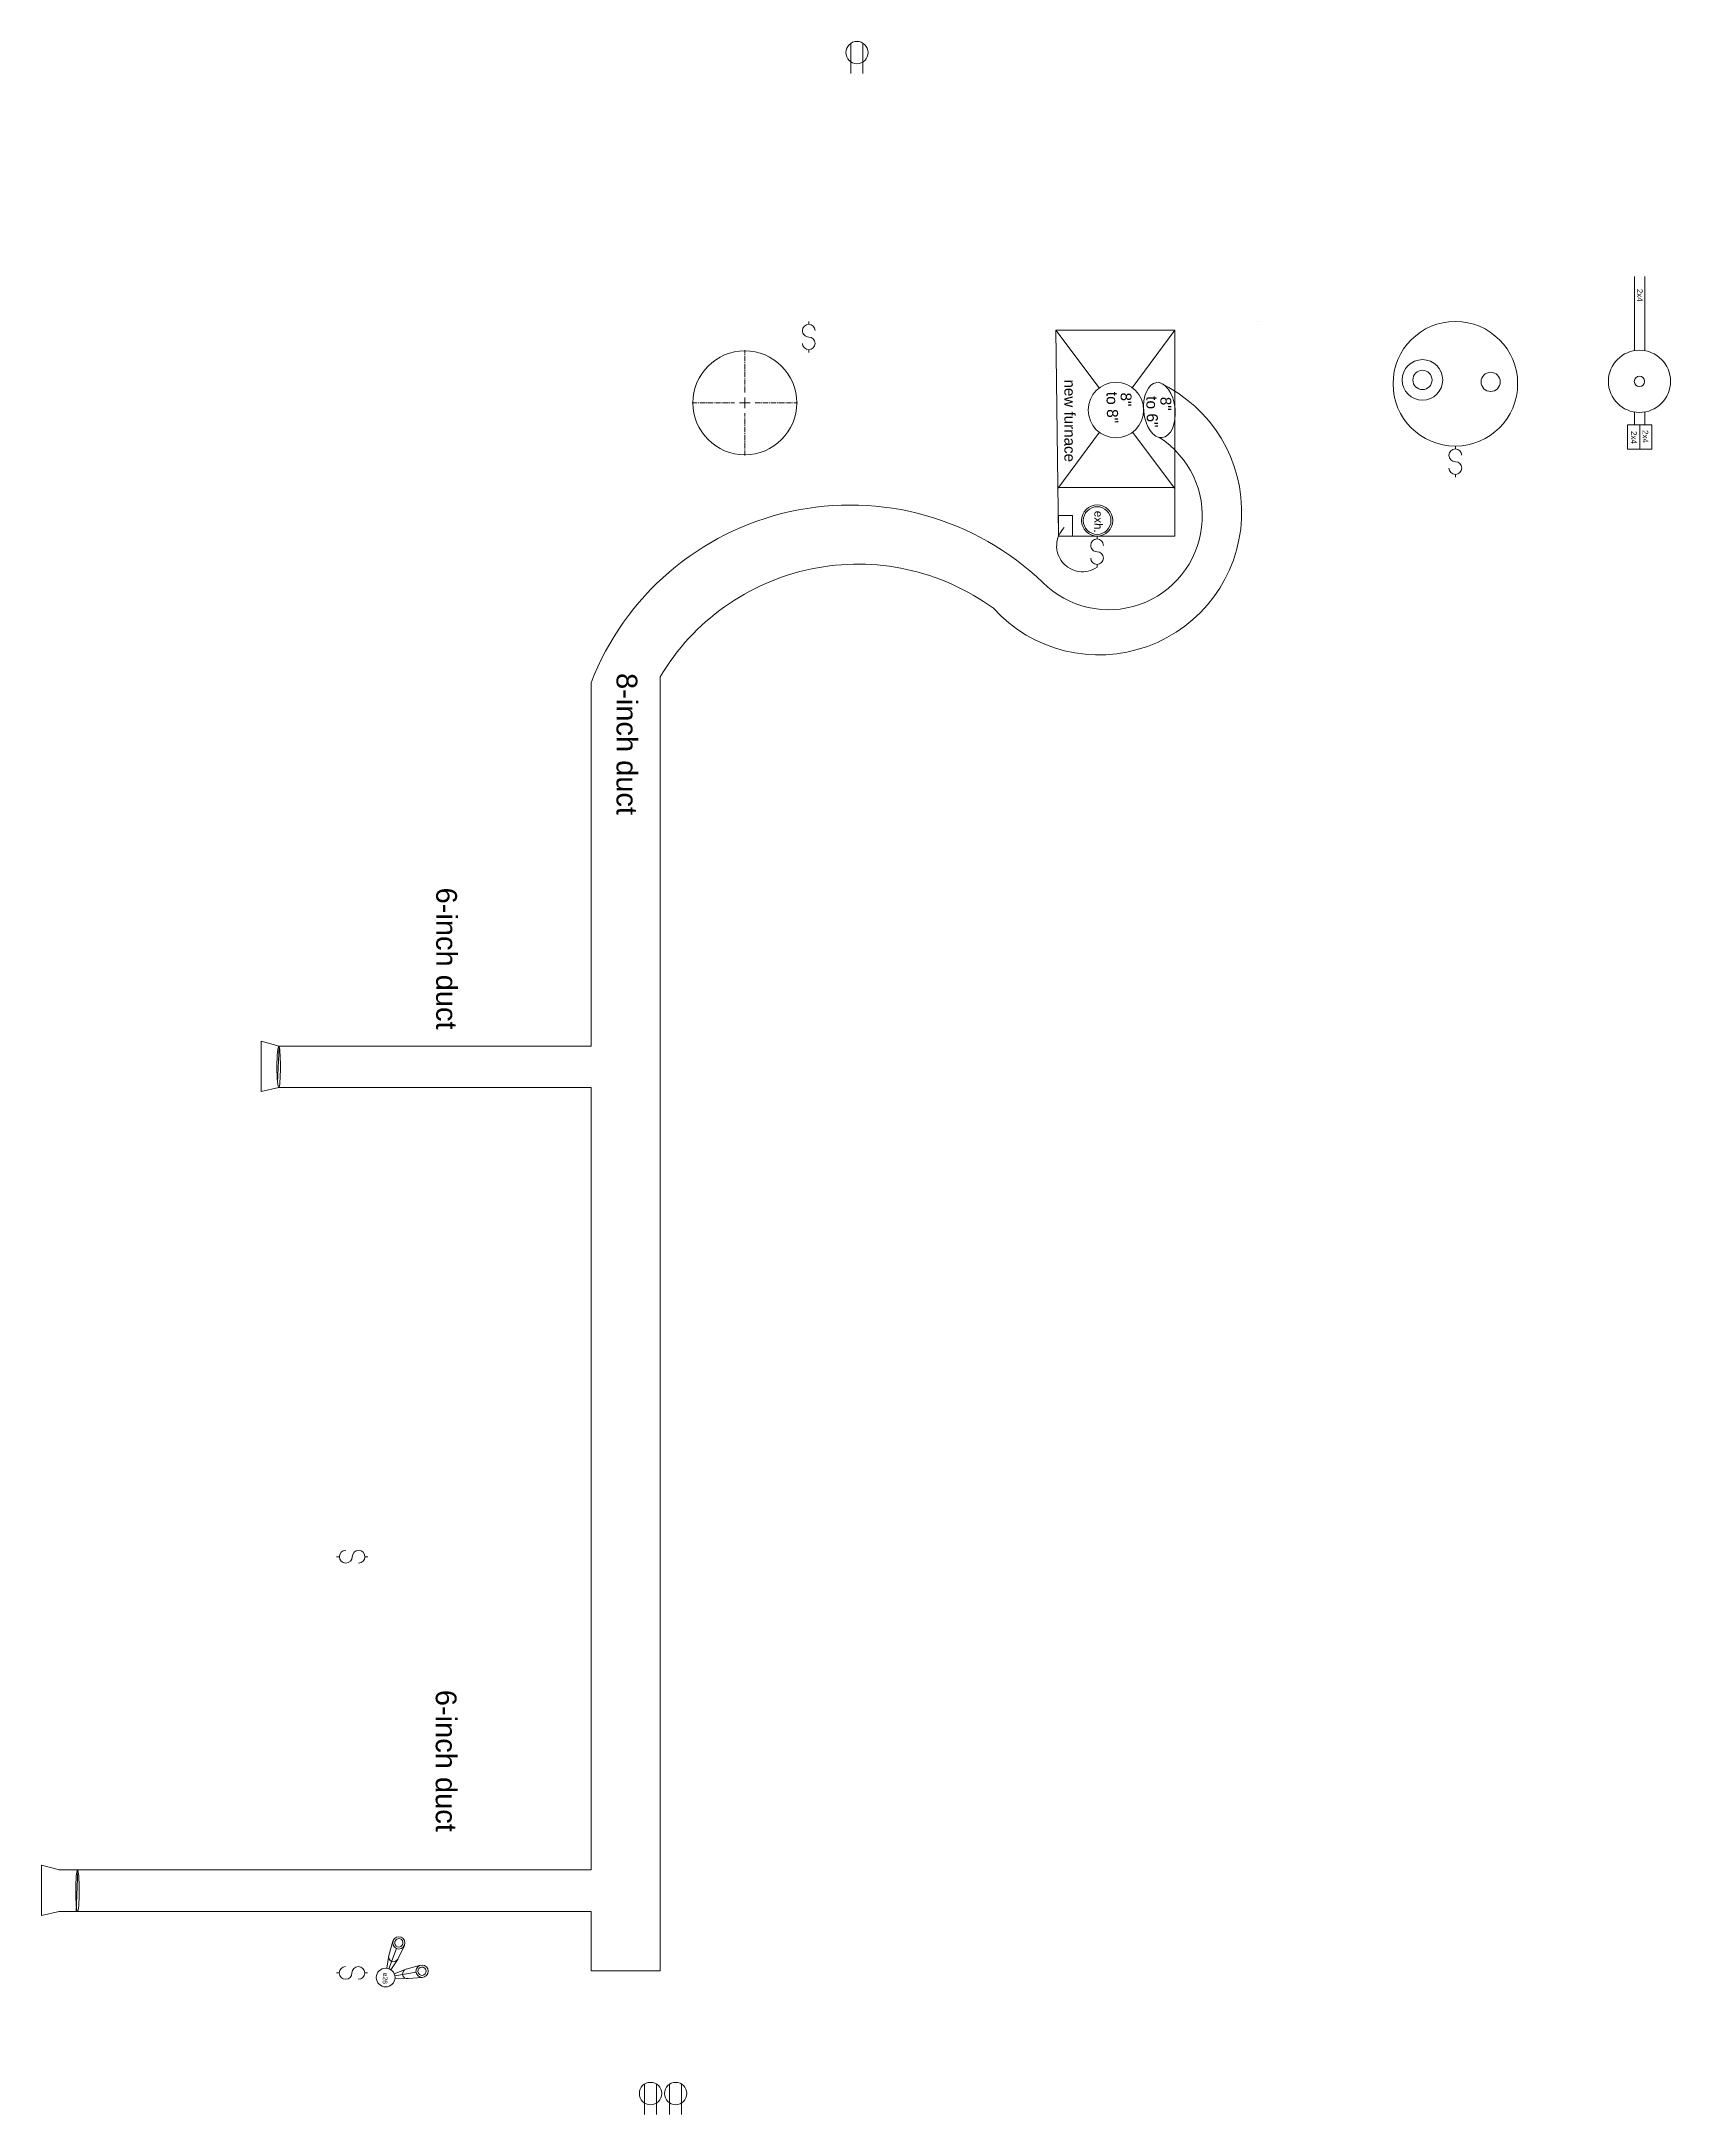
# Model space of a CAD drawing. Header units: inches. Extents: x 168 to 403, y -285 to 14.
import ezdxf

# ---------------------------------------------------------------- set-up
doc = ezdxf.new("R2010")
doc.units = ezdxf.units.IN
doc.header["$MEASUREMENT"] = 0
doc.linetypes.add('ACAD_ISO02W100', pattern=[15, 12, -3])
doc.linetypes.add('CENTER2', pattern=[1.125, 0.75, -0.125, 0.125, -0.125])
doc.layers.get('0').update_dxf_attribs({"color": 1, "lineweight": 9})
doc.layers.add('M101-HVAC', color=7, linetype='Continuous', lineweight=9)
doc.styles.add('Reg', font='Arial.ttf', dxfattribs={"height": 3})

# ---------------------------------------------------------------- blocks, each defined once
blk = doc.blocks.new('spst-switch-garage')
at = {"layer": 'M101-HVAC'}
for p, q in [((0.4, 0), (-0.01, 0)), ((4.08, 0), (4.48, 0))]:
    blk.add_line(p, q, dxfattribs=at)
for centre, start, end in [((1.32, 0), 90, 270), ((3.16, 0), 270, 180), ((1.33, 0), 270, 0)]:
    blk.add_arc(centre, 0.916, start, end, dxfattribs=at)
blk = doc.blocks.new('duplex-for-garage')
at = {"layer": 'M101-HVAC'}
for p, q in [((0, 0), (4.38, 0)), ((0, -1.73), (4.39, -1.73))]:
    blk.add_line(p, q, dxfattribs=at)
blk.add_circle((3.03, -0.87), 1.61, dxfattribs=at)
blk = doc.blocks.new('*U3')
at = {"layer": 'M101-HVAC', "color": 0, "linetype": 'CENTER2', "transparency": 16777216}
for p, q in [((0, 1.5), (0, 7.62)), ((-7.62, 0), (-1.5, 0)), ((1.5, 0), (7.62, 0)), ((0, -7.62), (0, -1.5))]:
    blk.add_line(p, q, dxfattribs=at)
at = {"layer": 'M101-HVAC', "color": 0, "linetype": 'Continuous', "transparency": 16777216}
for p, q in [((-0.75, 0), (0.75, 0)), ((0, -0.75), (0, 0.75))]:
    blk.add_line(p, q, dxfattribs=at)
blk = doc.blocks.new('garage-cl-by-trailer-exit')
at = {"layer": 'M101-HVAC'}
blk.add_circle((0, 0), 7.5, dxfattribs=at)
at = {"layer": 'M101-HVAC', "linetype": 'CENTER2'}
blk.add_blockref('*U3', (0, 0), dxfattribs=at)
blk = doc.blocks.new('furnace-no-duct')
at = {"layer": 'M101-HVAC'}
for p, q in [((-6.29, 8.35), (-5.86, -21.4)), ((-6.29, 8.35), (10.94, 8.35)), ((-6.29, 8.35), (0, 0)), ((10.94, 8.35), (4.78, 0.02)), ((10.94, 8.35), (10.94, -21.4)), ((0.03, -6.41), (-5.96, -14.51)), ((4.81, -6.39), (10.94, -14.53)), ((10.94, -14.4), (-5.96, -14.4)), ((-5.86, -21.4), (10.94, -21.4))]:
    blk.add_line(p, q, dxfattribs=at)
blk.add_lwpolyline([(-5.86, -21.4), (-3.86, -21.4), (-3.86, -18.4), (-5.86, -18.4)], close=True, dxfattribs=at)
for centre, radius in [((2.41, -3.2), 4), ((-0.3, -19.15), 2.25), ((-0.3, -19.15), 2)]:
    blk.add_circle(centre, radius, dxfattribs=at)
blk.add_ellipse((8.69, -3.2), major_axis=(-0.39, 3.98), ratio=0.568595, start_param=-1.570796, end_param=4.712389, dxfattribs=at)

msp = doc.modelspace()

# ---------------------------------------------------------------- linework, layer by layer
at = {"layer": 'M101-HVAC'}
for p, q in [((398.15, -30.16), (398.15, -19.45)), ((399.65, -30.18), (399.65, -19.45)), ((343.65, -25.95), (343.65, -25.95)), ((398.15, -40.9), (398.15, -39.04)), ((398.9, -42.65), (398.9, -40.9)), ((399.65, -40.9), (399.65, -39.02)), ((398.9, -42.65), (398.9, -44.4)), ((331.78, -56.95), (331.78, -49.95)), ((257.45, -264.1), (257.45, -77.25)), ((247.45, -130.58), (247.45, -78.12)), ((202.4, -130.58), (199.8, -129.86)), ((199.8, -137.16), (199.8, -129.86)), ((202.4, -130.58), (202.17, -135.87)), ((202.34, -130.58), (247.45, -130.58)), ((202.4, -130.58), (202.4, -130.58)), ((202.4, -130.58), (202.4, -130.58)), ((202.35, -136.58), (199.8, -137.16)), ((202.34, -136.58), (247.45, -136.58)), ((202.34, -136.58), (202.35, -136.58)), ((247.45, -249.54), (247.45, -136.58)), ((170.67, -249.54), (168.08, -248.83)), ((168.08, -256.13), (168.08, -248.83)), ((170.61, -249.54), (247.45, -249.54)), ((170.67, -249.54), (170.67, -249.54)), ((170.67, -249.54), (170.67, -249.54)), ((173.34, -249.57), (173.09, -255.57)), ((170.63, -255.54), (168.08, -256.13)), ((170.61, -255.54), (247.45, -255.54)), ((170.61, -255.54), (170.63, -255.54)), ((247.45, -264.1), (247.45, -255.54)), ((218.24, -261.91), (218.84, -259.82)), ((219.37, -260.9), (218.27, -263.81)), ((219.56, -262.41), (220.49, -260.45)), ((219.12, -264.85), (222.17, -264.32)), ((247.45, -264.1), (257.45, -264.1))]:
    msp.add_line(p, q, dxfattribs=at)
for points in [[(329.53, -34.79, -1.219343), (305.55, -67.37, 0.442117), (257.45, -77.25, 0.396302)], [(329.53, -42.71, -1.110072), (312.7, -63.66, 0.535877), (247.45, -78.12)]]:
    msp.add_lwpolyline(points, format="xyb", dxfattribs=at)
for points in [[(397.15, -44.4), (400.65, -44.4), (400.65, -40.9), (397.15, -40.9)], [(218.24, -261.91), (217.98, -263.74)], [(219.57, -262.37), (218.53, -263.95)]]:
    msp.add_lwpolyline(points, close=True, dxfattribs=at)
for points in [[(222.82, -263.31), (220.74, -263.85), (219.04, -264.56)], [(223.12, -265.05), (220.98, -265.24), (219.14, -265.15)]]:
    msp.add_lwpolyline(points, dxfattribs=at)
for centre, radius in [((372.27, -34.95), 9), ((367.52, -34.4), 2.93), ((398.86, -34.6), 4.49), ((367.52, -34.4), 1.39), ((377.37, -34.68), 1.39), ((398.86, -34.6), 0.75), ((219.69, -260.07), 0.889), ((223.04, -264.17), 0.889), ((217.79, -265.08), 1.35)]:
    msp.add_circle(centre, radius, dxfattribs=at)
at = {"layer": 'M101-HVAC', "linetype": 'ACAD_ISO02W100'}
msp.add_arc((318.42, -58.36), 3.73, 134.8862, 304.4656, dxfattribs=at)
at = {"layer": 'M101-HVAC'}
for centre, start, end in [((218.92, -262.08), 162.2979, 336.1098), ((220.94, -264.53), 103.0192, 276.6276)]:
    msp.add_arc(centre, 0.711, start, end, dxfattribs=at)
for centre in [(202.34, -133.58), (173.28, -252.57)]:
    msp.add_ellipse(centre, major_axis=(0, -3), ratio=0.084395, dxfattribs=at)
at = {"layer": 'M101-HVAC', "extrusion": (0, 0, -1)}
for centre in [(219.69, -260.07), (223.04, -264.17)]:
    msp.add_ellipse(centre, major_axis=(-0.053, 0.605), ratio=0.979378, dxfattribs=at)

# ---------------------------------------------------------------- block references
at = {"lineweight": 30}
msp.add_blockref('furnace-no-duct', (320.84, -35.55), dxfattribs=at)
msp.add_blockref('furnace-no-duct', (320.84, -35.55), dxfattribs=at)
msp.add_blockref('furnace-no-duct', (320.84, -35.55), dxfattribs=at)
at = {"layer": 'M101-HVAC'}
for name, p, rotation in [('duplex-for-garage', (284.98, 9.84), 90.00000000000001), ('spst-switch-garage', (278.9, -25.96), 270), ('spst-switch-garage', (372.27, -43.96), 270), ('spst-switch-garage', (320.53, -56.96), 270), ('duplex-for-garage', (255.17, -284.86), 90.00000000000001), ('duplex-for-garage', (258.8, -284.86), 90.00000000000001)]:
    msp.add_blockref(name, p, dxfattribs=dict(at, rotation=rotation))
for name, p in [('garage-cl-by-trailer-exit', (269.66, -37.7)), ('spst-switch-garage', (210.71, -204.33)), ('spst-switch-garage', (210.68, -264.42))]:
    msp.add_blockref(name, p, dxfattribs=at)

# ---------------------------------------------------------------- texts
at = {"layer": 'M101-HVAC', "style": 'Reg'}
for s, height, rotation, p in [('2x4', 0.821, 270, (398.5, -21.24)), ('new furnace', 1.5672, 270, (315.81, -34.33)), ('to 8"', 1.607, 271.2866, (321.88, -36.13)), ('8"', 1.569, 270, (323.93, -36.22)), ('to 6"', 1.607, 271.2866, (327.63, -36.75)), ('8"', 1.569, 270, (329.68, -36.84)), ('2x4', 0.821, 270, (397.66, -41.78)), ('2x4', 0.821, 270, (399.3, -41.63)), ('exh.', 1.194, 268.9895, (320.15, -53.29)), ('8-inch duct ', 3, 270, (251.13, -76.72)), ('6-inch duct ', 3, 270, (225.09, -107.7)), ('6-inch duct ', 3, 270, (225.02, -223.54)), ('e26', 0.69, 265.9813, (217.44, -264.37))]:
    msp.add_text(s, height=height, rotation=rotation, dxfattribs=at).set_placement(p)

doc.saveas('drawing.dxf')
